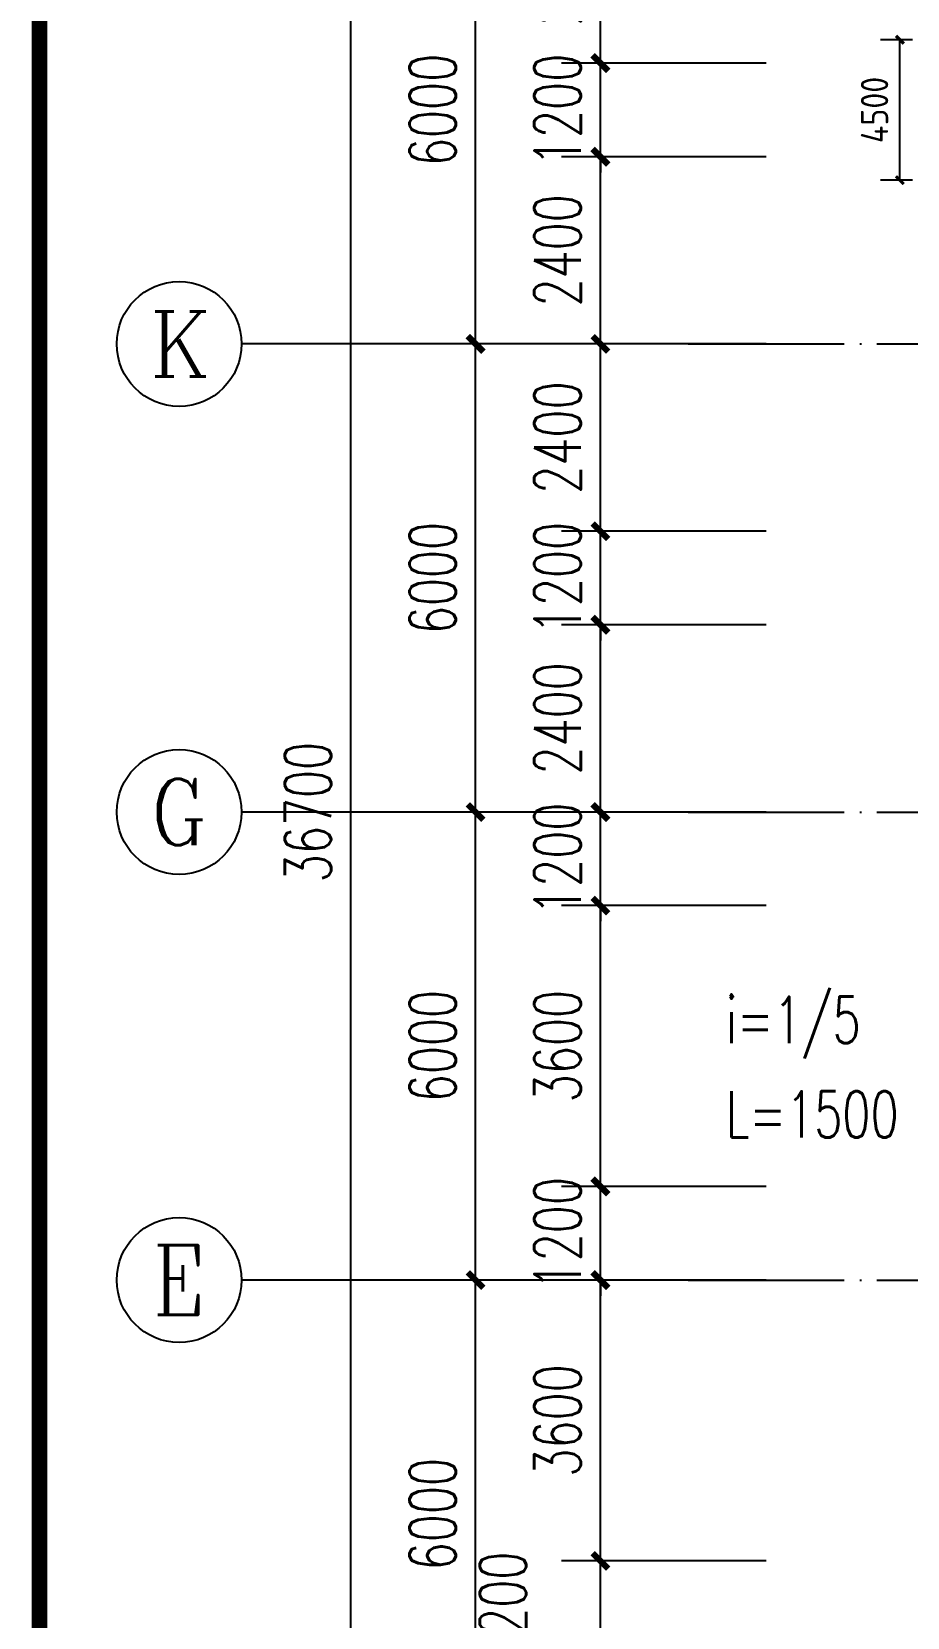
# Model space of a CAD drawing. Extents: x -2187 to 96136, y -11110 to 52208.
# Drawn here: x 111 to 11335, y 9341 to 29666 of the extents above; entities that cross this region are included whole.
import ezdxf
from ezdxf.enums import TextEntityAlignment as Align

# ---------------------------------------------------------------- set-up
doc = ezdxf.new("R2010")
doc.units = 0
doc.header["$LTSCALE"] = 1000
doc.header["$MEASUREMENT"] = 0
doc.linetypes.add('DOTE', pattern=[2.42, 2, -0.2, 0.02, -0.2])
for name, color, linetype in [('AXIS', 3, 'Continuous'), ('AXIS_TEXT', 7, 'Continuous'), ('DIM_SYMB', 3, 'Continuous'), ('DOTE', 14, 'DOTE'), ('PUB_TEXT', 7, 'Continuous')]:
    doc.layers.add(name, color=color, linetype=linetype)
doc.styles.add('_TCH_AXIS', font='COMPLEX', dxfattribs={"bigfont": 'GBCBIG'})
doc.styles.add('_TCH_DIM', font='SIMPLEX', dxfattribs={"bigfont": 'GBCBIG'})
doc.styles.add('_TCH_DIM_T3', font='SIMPLEX', dxfattribs={"width": 0.705882, "bigfont": 'GBCBIG'})
doc.styles.add('COMPLEX', font='COMPLEX')
doc.styles.get("Standard").update_dxf_attribs({"font": 'gbenor.shx', "bigfont": 'gbcbig.shx'})
doc.dimstyles.new('_TCH_ARCH&&200', dxfattribs={"dimtxt": 595, "dimasz": 200, "dimexe": 500, "dimexo": 600, "dimgap": 252.5, "dimtad": 1, "dimdec": 0, "dimzin": 0, "dimdsep": 46, "dimtxsty": '_TCH_DIM_T3', "dimblk": 'ARCHTICK', "dimcen": 0.09, "dimclrt": 7, "dimazin": 2, "dimtfac": 1, "dimtdec": 0, "dimtix": 1, "dimtmove": 2, "dimatfit": 3, "dimfxl": 0, "dimtolj": 1, "dimtzin": 0, "dimarcsym": 0})
doc.dimstyles.get("Standard").update_dxf_attribs({"dimscale": 100, "dimtxt": 3.5, "dimasz": 1, "dimexe": 2.5, "dimexo": 3, "dimgap": 1.5, "dimtad": 1, "dimdec": 0, "dimzin": 0, "dimdsep": 46, "dimtxsty": 'Standard', "dimblk": 'ARCHTICK', "dimcen": 0.09, "dimadec": 0, "dimazin": 0, "dimtfac": 1, "dimtdec": 0, "dimtix": 1, "dimtmove": 2, "dimatfit": 3, "dimfxl": 0, "dimtolj": 1, "dimtzin": 0, "dimarcsym": 0})

# ---------------------------------------------------------------- blocks, each defined once
blk = doc.blocks.new('_ArchTick')
at = {"color": 0, "linetype": 'ByBlock', "const_width": 0.4}
blk.add_lwpolyline([(-0.5, -0.5), (0.5, 0.5)], dxfattribs=at)
blk = doc.blocks.new('*D271')
at = {"layer": 'AXIS', "color": 0, "lineweight": -2}
for p, q in [((9526, 10063), (6901, 10063)), ((7401, 8863), (7401, 10063)), ((9526, 8863), (6901, 8863))]:
    blk.add_line(p, q, dxfattribs=at)
at = {"layer": 'Defpoints', "color": 0}
for p in [(7401, 10063), (10126, 10063), (10126, 8863)]:
    blk.add_point(p, dxfattribs=at)
at = {"layer": 'AXIS', "color": 0, "lineweight": -2, "xscale": 200, "yscale": 200, "zscale": 200}
for p, rotation in [((7401, 10063), 90), ((7401, 8863), 270)]:
    blk.add_blockref('_ArchTick', p, dxfattribs=dict(at, rotation=rotation))
at = {"layer": 'AXIS', "color": 7, "insert": (6151, 9463), "char_height": 595, "attachment_point": 5, "rotation": 90, "style": '_TCH_DIM_T3'}
blk.add_mtext('\\A1;1200', dxfattribs=at)
blk = doc.blocks.new('*D270')
at = {"layer": 'AXIS', "color": 0, "lineweight": -2}
for p, q in [((9526, 13663), (6901, 13663)), ((7401, 10063), (7401, 13663)), ((9526, 10063), (6901, 10063))]:
    blk.add_line(p, q, dxfattribs=at)
at = {"layer": 'Defpoints', "color": 0}
for p in [(7401, 13663), (10126, 13663), (10126, 10063)]:
    blk.add_point(p, dxfattribs=at)
at = {"layer": 'AXIS', "color": 0, "lineweight": -2, "xscale": 200, "yscale": 200, "zscale": 200}
for p, rotation in [((7401, 13663), 90), ((7401, 10063), 270)]:
    blk.add_blockref('_ArchTick', p, dxfattribs=dict(at, rotation=rotation))
at = {"layer": 'AXIS', "color": 7, "insert": (6851, 11863), "char_height": 595, "attachment_point": 5, "rotation": 90, "style": '_TCH_DIM_T3'}
blk.add_mtext('\\A1;3600', dxfattribs=at)
blk = doc.blocks.new('*D269')
at = {"layer": 'AXIS', "color": 0, "lineweight": -2}
for p, q in [((7401, 14863), (7401, 15063)), ((9526, 14863), (6901, 14863)), ((7401, 13663), (7401, 14863)), ((9526, 13663), (6901, 13663)), ((7401, 13663), (7401, 13463))]:
    blk.add_line(p, q, dxfattribs=at)
at = {"layer": 'Defpoints', "color": 0}
for p in [(7401, 14863), (10126, 14863), (10126, 13663)]:
    blk.add_point(p, dxfattribs=at)
at = {"layer": 'AXIS', "color": 0, "lineweight": -2, "xscale": 200, "yscale": 200, "zscale": 200}
for p, rotation in [((7401, 14863), 270), ((7401, 13663), 90)]:
    blk.add_blockref('_ArchTick', p, dxfattribs=dict(at, rotation=rotation))
at = {"layer": 'AXIS', "color": 7, "insert": (6851, 14263), "char_height": 595, "attachment_point": 5, "rotation": 90, "style": '_TCH_DIM_T3'}
blk.add_mtext('\\A1;1200', dxfattribs=at)
blk = doc.blocks.new('*D268')
at = {"layer": 'AXIS', "color": 0, "lineweight": -2}
for p, q in [((9526, 18463), (6901, 18463)), ((7401, 14863), (7401, 18463)), ((9526, 14863), (6901, 14863))]:
    blk.add_line(p, q, dxfattribs=at)
at = {"layer": 'Defpoints', "color": 0}
for p in [(7401, 18463), (10126, 18463), (10126, 14863)]:
    blk.add_point(p, dxfattribs=at)
at = {"layer": 'AXIS', "color": 0, "lineweight": -2, "xscale": 200, "yscale": 200, "zscale": 200}
for p, rotation in [((7401, 18463), 90), ((7401, 14863), 270)]:
    blk.add_blockref('_ArchTick', p, dxfattribs=dict(at, rotation=rotation))
at = {"layer": 'AXIS', "color": 7, "insert": (6851, 16663), "char_height": 595, "attachment_point": 5, "rotation": 90, "style": '_TCH_DIM_T3'}
blk.add_mtext('\\A1;3600', dxfattribs=at)
blk = doc.blocks.new('*D267')
at = {"layer": 'AXIS', "color": 0, "lineweight": -2}
for p, q in [((7401, 19663), (7401, 19863)), ((9526, 19663), (6901, 19663)), ((7401, 18463), (7401, 19663)), ((9526, 18463), (6901, 18463)), ((7401, 18463), (7401, 18263))]:
    blk.add_line(p, q, dxfattribs=at)
at = {"layer": 'Defpoints', "color": 0}
for p in [(7401, 19663), (10126, 19663), (10126, 18463)]:
    blk.add_point(p, dxfattribs=at)
at = {"layer": 'AXIS', "color": 0, "lineweight": -2, "xscale": 200, "yscale": 200, "zscale": 200}
for p, rotation in [((7401, 19663), 270), ((7401, 18463), 90)]:
    blk.add_blockref('_ArchTick', p, dxfattribs=dict(at, rotation=rotation))
at = {"layer": 'AXIS', "color": 7, "insert": (6851, 19063), "char_height": 595, "attachment_point": 5, "rotation": 90, "style": '_TCH_DIM_T3'}
blk.add_mtext('\\A1;1200', dxfattribs=at)
blk = doc.blocks.new('*D266')
at = {"layer": 'AXIS', "color": 0, "lineweight": -2}
for p, q in [((9526, 22063), (6901, 22063)), ((7401, 19663), (7401, 22063)), ((9526, 19663), (6901, 19663))]:
    blk.add_line(p, q, dxfattribs=at)
at = {"layer": 'Defpoints', "color": 0}
for p in [(7401, 22063), (10126, 22063), (10126, 19663)]:
    blk.add_point(p, dxfattribs=at)
at = {"layer": 'AXIS', "color": 0, "lineweight": -2, "xscale": 200, "yscale": 200, "zscale": 200}
for p, rotation in [((7401, 22063), 90), ((7401, 19663), 270)]:
    blk.add_blockref('_ArchTick', p, dxfattribs=dict(at, rotation=rotation))
at = {"layer": 'AXIS', "color": 7, "insert": (6851, 20863), "char_height": 595, "attachment_point": 5, "rotation": 90, "style": '_TCH_DIM_T3'}
blk.add_mtext('\\A1;2400', dxfattribs=at)
blk = doc.blocks.new('*D265')
at = {"layer": 'AXIS', "color": 0, "lineweight": -2}
for p, q in [((7401, 23263), (7401, 23463)), ((9526, 23263), (6901, 23263)), ((7401, 22063), (7401, 23263)), ((9526, 22063), (6901, 22063)), ((7401, 22063), (7401, 21863))]:
    blk.add_line(p, q, dxfattribs=at)
at = {"layer": 'Defpoints', "color": 0}
for p in [(7401, 23263), (10126, 23263), (10126, 22063)]:
    blk.add_point(p, dxfattribs=at)
at = {"layer": 'AXIS', "color": 0, "lineweight": -2, "xscale": 200, "yscale": 200, "zscale": 200}
for p, rotation in [((7401, 23263), 270), ((7401, 22063), 90)]:
    blk.add_blockref('_ArchTick', p, dxfattribs=dict(at, rotation=rotation))
at = {"layer": 'AXIS', "color": 7, "insert": (6851, 22663), "char_height": 595, "attachment_point": 5, "rotation": 90, "style": '_TCH_DIM_T3'}
blk.add_mtext('\\A1;1200', dxfattribs=at)
blk = doc.blocks.new('*D264')
at = {"layer": 'AXIS', "color": 0, "lineweight": -2}
for p, q in [((9526, 25663), (6901, 25663)), ((7401, 23263), (7401, 25663)), ((9526, 23263), (6901, 23263))]:
    blk.add_line(p, q, dxfattribs=at)
at = {"layer": 'Defpoints', "color": 0}
for p in [(7401, 25663), (10126, 25663), (10126, 23263)]:
    blk.add_point(p, dxfattribs=at)
at = {"layer": 'AXIS', "color": 0, "lineweight": -2, "xscale": 200, "yscale": 200, "zscale": 200}
for p, rotation in [((7401, 25663), 90), ((7401, 23263), 270)]:
    blk.add_blockref('_ArchTick', p, dxfattribs=dict(at, rotation=rotation))
at = {"layer": 'AXIS', "color": 7, "insert": (6851, 24463), "char_height": 595, "attachment_point": 5, "rotation": 90, "style": '_TCH_DIM_T3'}
blk.add_mtext('\\A1;2400', dxfattribs=at)
blk = doc.blocks.new('*D263')
at = {"layer": 'AXIS', "color": 0, "lineweight": -2}
for p, q in [((9526, 28063), (6901, 28063)), ((7401, 25663), (7401, 28063)), ((9526, 25663), (6901, 25663))]:
    blk.add_line(p, q, dxfattribs=at)
at = {"layer": 'Defpoints', "color": 0}
for p in [(7401, 28063), (10126, 28063), (10126, 25663)]:
    blk.add_point(p, dxfattribs=at)
at = {"layer": 'AXIS', "color": 0, "lineweight": -2, "xscale": 200, "yscale": 200, "zscale": 200}
for p, rotation in [((7401, 28063), 90), ((7401, 25663), 270)]:
    blk.add_blockref('_ArchTick', p, dxfattribs=dict(at, rotation=rotation))
at = {"layer": 'AXIS', "color": 7, "insert": (6851, 26863), "char_height": 595, "attachment_point": 5, "rotation": 90, "style": '_TCH_DIM_T3'}
blk.add_mtext('\\A1;2400', dxfattribs=at)
blk = doc.blocks.new('*D262')
at = {"layer": 'AXIS', "color": 0, "lineweight": -2}
for p, q in [((7401, 29263), (7401, 29463)), ((9526, 29263), (6901, 29263)), ((7401, 28063), (7401, 29263)), ((9526, 28063), (6901, 28063)), ((7401, 28063), (7401, 27863))]:
    blk.add_line(p, q, dxfattribs=at)
at = {"layer": 'Defpoints', "color": 0}
for p in [(7401, 29263), (10126, 29263), (10126, 28063)]:
    blk.add_point(p, dxfattribs=at)
at = {"layer": 'AXIS', "color": 0, "lineweight": -2, "xscale": 200, "yscale": 200, "zscale": 200}
for p, rotation in [((7401, 29263), 270), ((7401, 28063), 90)]:
    blk.add_blockref('_ArchTick', p, dxfattribs=dict(at, rotation=rotation))
at = {"layer": 'AXIS', "color": 7, "insert": (6851, 28663), "char_height": 595, "attachment_point": 5, "rotation": 90, "style": '_TCH_DIM_T3'}
blk.add_mtext('\\A1;1200', dxfattribs=at)
blk = doc.blocks.new('*D261')
at = {"layer": 'AXIS', "color": 0, "lineweight": -2}
for p, q in [((9526, 31663), (6901, 31663)), ((7401, 29263), (7401, 31663)), ((9526, 29263), (6901, 29263))]:
    blk.add_line(p, q, dxfattribs=at)
at = {"layer": 'Defpoints', "color": 0}
for p in [(7401, 31663), (10126, 31663), (10126, 29263)]:
    blk.add_point(p, dxfattribs=at)
at = {"layer": 'AXIS', "color": 0, "lineweight": -2, "xscale": 200, "yscale": 200, "zscale": 200}
for p, rotation in [((7401, 31663), 90), ((7401, 29263), 270)]:
    blk.add_blockref('_ArchTick', p, dxfattribs=dict(at, rotation=rotation))
at = {"layer": 'AXIS', "color": 7, "insert": (6851, 30463), "char_height": 595, "attachment_point": 5, "rotation": 90, "style": '_TCH_DIM_T3'}
blk.add_mtext('\\A1;2400', dxfattribs=at)
blk = doc.blocks.new('*D251')
at = {"layer": 'AXIS', "color": 0, "lineweight": -2}
for p, q in [((7926, 13663), (5301, 13663)), ((5801, 7663), (5801, 13663)), ((7926, 7663), (5301, 7663))]:
    blk.add_line(p, q, dxfattribs=at)
at = {"layer": 'Defpoints', "color": 0}
for p in [(5801, 13663), (8526, 13663), (8526, 7663)]:
    blk.add_point(p, dxfattribs=at)
at = {"layer": 'AXIS', "color": 0, "lineweight": -2, "xscale": 200, "yscale": 200, "zscale": 200}
for p, rotation in [((5801, 13663), 90), ((5801, 7663), 270)]:
    blk.add_blockref('_ArchTick', p, dxfattribs=dict(at, rotation=rotation))
at = {"layer": 'AXIS', "color": 7, "insert": (5251, 10663), "char_height": 595, "attachment_point": 5, "rotation": 90, "style": '_TCH_DIM_T3'}
blk.add_mtext('\\A1;6000', dxfattribs=at)
blk = doc.blocks.new('*D250')
at = {"layer": 'AXIS', "color": 0, "lineweight": -2}
for p, q in [((7926, 19663), (5301, 19663)), ((5801, 13663), (5801, 19663)), ((7926, 13663), (5301, 13663))]:
    blk.add_line(p, q, dxfattribs=at)
at = {"layer": 'Defpoints', "color": 0}
for p in [(5801, 19663), (8526, 19663), (8526, 13663)]:
    blk.add_point(p, dxfattribs=at)
at = {"layer": 'AXIS', "color": 0, "lineweight": -2, "xscale": 200, "yscale": 200, "zscale": 200}
for p, rotation in [((5801, 19663), 90), ((5801, 13663), 270)]:
    blk.add_blockref('_ArchTick', p, dxfattribs=dict(at, rotation=rotation))
at = {"layer": 'AXIS', "color": 7, "insert": (5251, 16663), "char_height": 595, "attachment_point": 5, "rotation": 90, "style": '_TCH_DIM_T3'}
blk.add_mtext('\\A1;6000', dxfattribs=at)
blk = doc.blocks.new('*D249')
at = {"layer": 'AXIS', "color": 0, "lineweight": -2}
for p, q in [((7926, 25663), (5301, 25663)), ((5801, 19663), (5801, 25663)), ((7926, 19663), (5301, 19663))]:
    blk.add_line(p, q, dxfattribs=at)
at = {"layer": 'Defpoints', "color": 0}
for p in [(5801, 25663), (8526, 25663), (8526, 19663)]:
    blk.add_point(p, dxfattribs=at)
at = {"layer": 'AXIS', "color": 0, "lineweight": -2, "xscale": 200, "yscale": 200, "zscale": 200}
for p, rotation in [((5801, 25663), 90), ((5801, 19663), 270)]:
    blk.add_blockref('_ArchTick', p, dxfattribs=dict(at, rotation=rotation))
at = {"layer": 'AXIS', "color": 7, "insert": (5251, 22663), "char_height": 595, "attachment_point": 5, "rotation": 90, "style": '_TCH_DIM_T3'}
blk.add_mtext('\\A1;6000', dxfattribs=at)
blk = doc.blocks.new('*D248')
at = {"layer": 'AXIS', "color": 0, "lineweight": -2}
for p, q in [((7926, 31663), (5301, 31663)), ((5801, 25663), (5801, 31663)), ((7926, 25663), (5301, 25663))]:
    blk.add_line(p, q, dxfattribs=at)
at = {"layer": 'Defpoints', "color": 0}
for p in [(5801, 31663), (8526, 31663), (8526, 25663)]:
    blk.add_point(p, dxfattribs=at)
at = {"layer": 'AXIS', "color": 0, "lineweight": -2, "xscale": 200, "yscale": 200, "zscale": 200}
for p, rotation in [((5801, 31663), 90), ((5801, 25663), 270)]:
    blk.add_blockref('_ArchTick', p, dxfattribs=dict(at, rotation=rotation))
at = {"layer": 'AXIS', "color": 7, "insert": (5251, 28663), "char_height": 595, "attachment_point": 5, "rotation": 90, "style": '_TCH_DIM_T3'}
blk.add_mtext('\\A1;6000', dxfattribs=at)
blk = doc.blocks.new('*D244')
at = {"layer": 'AXIS', "color": 0, "lineweight": -2}
for p, q in [((7926, 38013), (3701, 38013)), ((4201, 1313), (4201, 38013)), ((7926, 1313), (3701, 1313))]:
    blk.add_line(p, q, dxfattribs=at)
at = {"layer": 'Defpoints', "color": 0}
for p in [(4201, 38013), (8526, 38013), (8526, 1313)]:
    blk.add_point(p, dxfattribs=at)
at = {"layer": 'AXIS', "color": 0, "lineweight": -2, "xscale": 200, "yscale": 200, "zscale": 200}
for p, rotation in [((4201, 38013), 90), ((4201, 1313), 270)]:
    blk.add_blockref('_ArchTick', p, dxfattribs=dict(at, rotation=rotation))
at = {"layer": 'AXIS', "color": 7, "insert": (3651, 19663), "char_height": 595, "attachment_point": 5, "rotation": 90, "style": '_TCH_DIM_T3'}
blk.add_mtext('\\A1;36700', dxfattribs=at)
blk = doc.blocks.new('_AXISO')
blk.add_circle((0, 0), 0.5)
at = {"layer": 'AXIS_TEXT', "style": 'COMPLEX', "width": 1.041667}
blk.add_attdef('A', text='', height=0.56, dxfattribs=at).set_placement((-0.25, -0.28), (0.25, -0.28), align=Align.FIT)
blk = doc.blocks.new('*D155')
at = {"color": 0, "lineweight": -2}
for p, q in [((11401, 29563), (10990, 29563)), ((11240, 27763), (11240, 29563)), ((11401, 27763), (10990, 27763))]:
    blk.add_line(p, q, dxfattribs=at)
at = {"layer": 'Defpoints', "color": 0}
for p in [(11240, 29563), (11701, 29563), (11701, 27763)]:
    blk.add_point(p, dxfattribs=at)
at = {"color": 0, "lineweight": -2, "xscale": 100, "yscale": 100, "zscale": 100}
for p, rotation in [((11240, 29563), 90), ((11240, 27763), 270)]:
    blk.add_blockref('_ArchTick', p, dxfattribs=dict(at, rotation=rotation))
at = {"color": 0, "insert": (10915, 28663), "char_height": 350, "attachment_point": 5, "rotation": 90}
blk.add_mtext('\\A1;4500', dxfattribs=at)

msp = doc.modelspace()

# ---------------------------------------------------------------- linework, layer by layer
at = {"const_width": 200}
msp.add_lwpolyline([(95975.025, -11009.582), (95975.025, -11009.582), (210.843, -11009.582), (210.843, 50068.59), (95974.931, 50068.59), (95974.931, -11009.582)], dxfattribs=at)
at = {"layer": 'AXIS'}
for p, q in [((8525.665, 25663.27), (2800.787, 25663.27)), ((8525.665, 19663.27), (2800.787, 19663.27)), ((8525.665, 13663.27), (2800.787, 13663.27))]:
    msp.add_line(p, q, dxfattribs=at)
at = {"layer": 'DIM_SYMB'}
msp.add_lwpolyline([(9008.615, 16293.877, 0, 0, 0), (11913.307, 16293.877, 160, 0, 0), (12513.307, 16293.877, 0, 0, 0)], format="xyseb", dxfattribs=at)
at = {"layer": 'DOTE'}
for p, q in [((8525.665, 25663.27), (92525.665, 25663.27)), ((8525.665, 19663.27), (92525.665, 19663.27)), ((8525.665, 13663.27), (92525.665, 13663.27))]:
    msp.add_line(p, q, dxfattribs=at)

# ---------------------------------------------------------------- block references
at = {"layer": 'AXIS'}
ref = msp.add_blockref('_AXISO', (2000.787, 25663.27), dxfattribs=dict(at, xscale=1600, yscale=1600, zscale=1600))
ref.add_attrib('A', 'K', dxfattribs={"layer": 'AXIS_TEXT', "height": 830.52, "style": '_TCH_AXIS'}).set_placement((1625.076, 25248.01), (2376.498, 25248.01), align=Align.FIT)
ref = msp.add_blockref('_AXISO', (2000.787, 19663.27), dxfattribs=dict(at, xscale=1600, yscale=1600, zscale=1600))
ref.add_attrib('A', 'G', dxfattribs={"layer": 'AXIS_TEXT', "height": 850.367, "style": '_TCH_AXIS'}).set_placement((1636.344, 19238.086), (2365.23, 19238.086), align=Align.FIT)
ref = msp.add_blockref('_AXISO', (2000.787, 13663.27), dxfattribs=dict(at, xscale=1600, yscale=1600, zscale=1600))
ref.add_attrib('A', 'E', dxfattribs={"layer": 'AXIS_TEXT', "height": 890.884, "style": '_TCH_AXIS'}).set_placement((1661.403, 13217.828), (2340.171, 13217.828), align=Align.FIT)

# ---------------------------------------------------------------- texts
at = {"layer": 'PUB_TEXT', "style": '_TCH_DIM', "width": 0.705882}
for s, p in [('i=1/5', (9008.615, 16702.21)), ('L=1500', (9008.615, 15488.877))]:
    msp.add_text(s, height=595, dxfattribs=at).set_placement(p)

# ---------------------------------------------------------------- dimensions: what is measured, and where the dimension line sits
dim = msp.add_linear_dim(base=(11239.643, 29563.27), p1=(11700.665, 27763.27), p2=(11700.665, 29563.27), angle=90, text='4500', dimstyle='Standard', override={"dimarcsym": 1})
dim.commit()
dim.dimension.update_dxf_attribs({"geometry": '*D155', "text_midpoint": (10914.643, 28663.27)})
at = {"layer": 'AXIS'}
for p1, p2, distance, picture, middle in [((8525.665, 1313.27), (8525.665, 38013.27), 4324.878, '*D244', (3650.787, 19663.27)), ((8525.665, 25663.27), (8525.665, 31663.27), 2724.878, '*D248', (5250.787, 28663.27)), ((10125.665, 29263.27), (10125.665, 31663.27), 2724.878, '*D261', (6850.787, 30463.27)), ((10125.665, 28063.27), (10125.665, 29263.27), 2724.878, '*D262', (6850.787, 28663.27)), ((10125.665, 25663.27), (10125.665, 28063.27), 2724.878, '*D263', (6850.787, 26863.27)), ((8525.665, 19663.27), (8525.665, 25663.27), 2724.878, '*D249', (5250.787, 22663.27)), ((10125.665, 23263.27), (10125.665, 25663.27), 2724.878, '*D264', (6850.787, 24463.27)), ((10125.665, 22063.27), (10125.665, 23263.27), 2724.878, '*D265', (6850.787, 22663.27)), ((10125.665, 19663.27), (10125.665, 22063.27), 2724.878, '*D266', (6850.787, 20863.27)), ((10125.665, 18463.27), (10125.665, 19663.27), 2724.878, '*D267', (6850.787, 19063.27)), ((8525.665, 13663.27), (8525.665, 19663.27), 2724.878, '*D250', (5250.787, 16663.27)), ((10125.665, 14863.27), (10125.665, 18463.27), 2724.878, '*D268', (6850.787, 16663.27)), ((10125.665, 13663.27), (10125.665, 14863.27), 2724.878, '*D269', (6850.787, 14263.27)), ((8525.665, 7663.27), (8525.665, 13663.27), 2724.878, '*D251', (5250.787, 10663.27)), ((10125.665, 10063.27), (10125.665, 13663.27), 2724.878, '*D270', (6850.787, 11863.27))]:
    dim = msp.add_aligned_dim(p1=p1, p2=p2, distance=distance, dimstyle='_TCH_ARCH&&200', dxfattribs=at)
    dim.commit()
    dim.dimension.update_dxf_attribs({"geometry": picture, "text_midpoint": middle})
dim = msp.add_linear_dim(base=(7400.787, 10063.27), p1=(10125.665, 8863.27), p2=(10125.665, 10063.27), angle=90, dimstyle='_TCH_ARCH&&200', dxfattribs=at)
dim.commit()
dim.dimension.update_dxf_attribs({"geometry": '*D271', "text_midpoint": (6150.787, 9463.27), "dimtype": 161})

doc.saveas('drawing.dxf')
